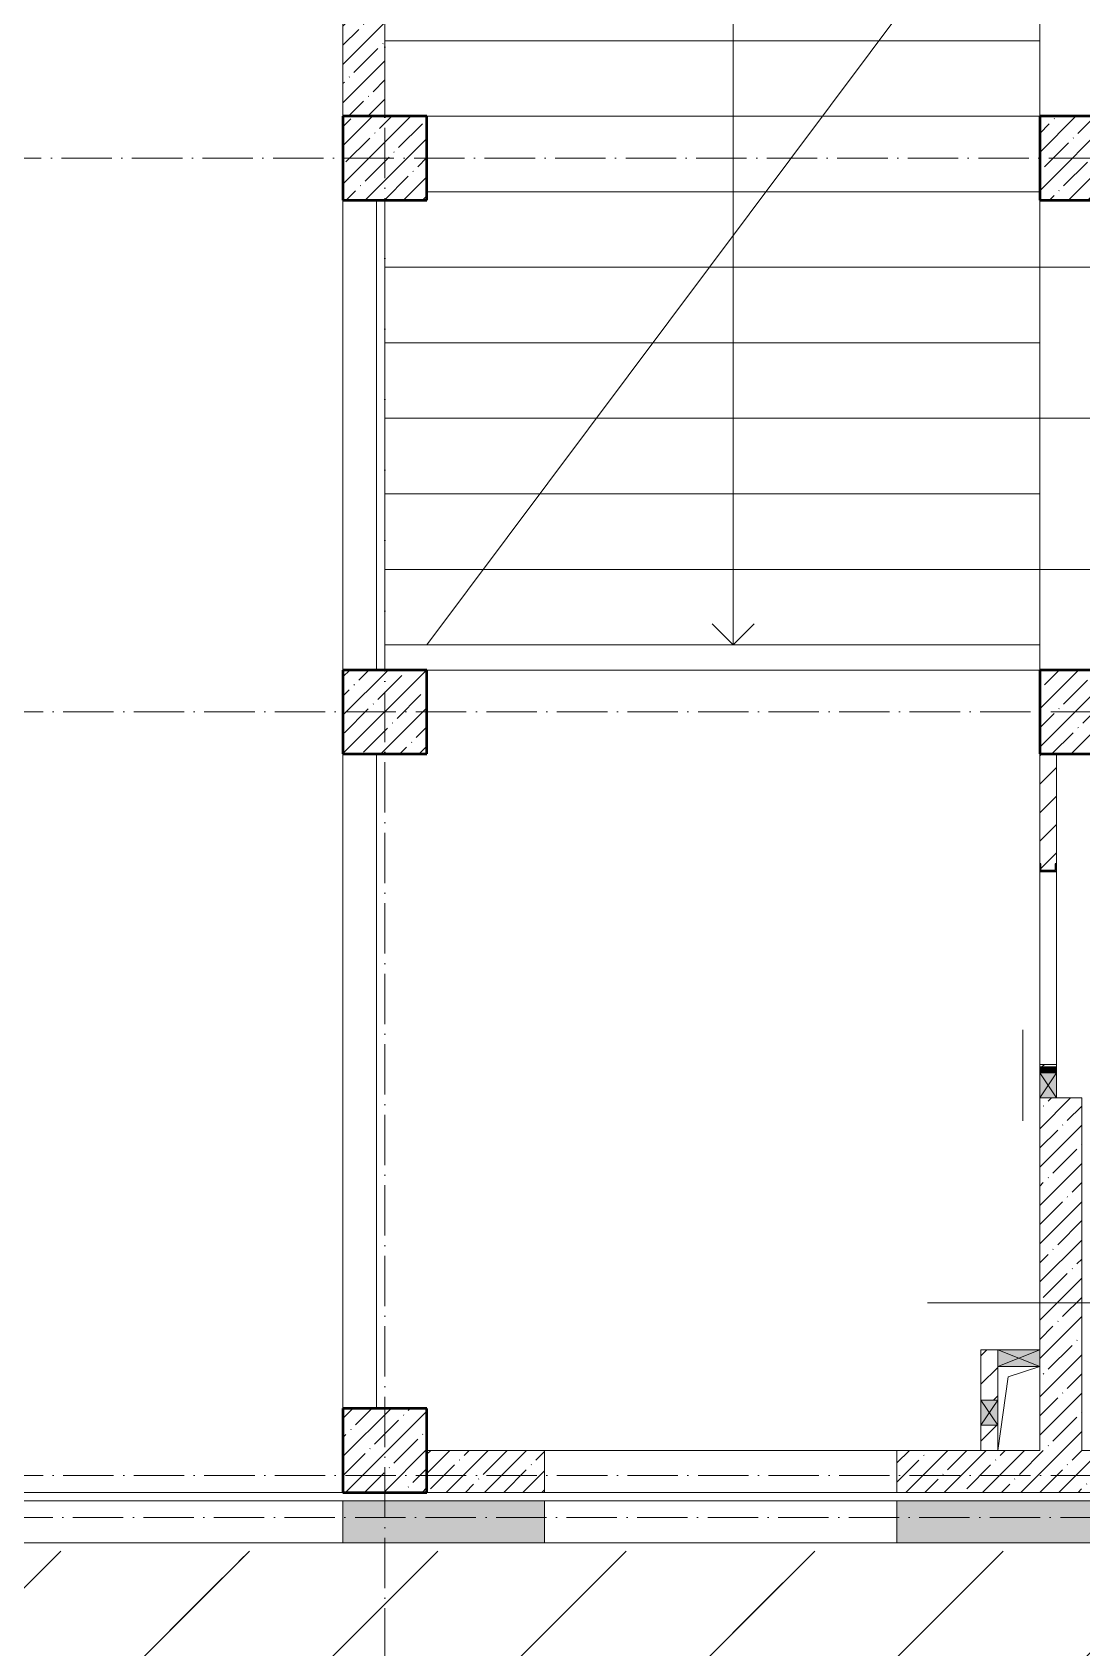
# Model space of a CAD drawing. Header units: millimetres. Extents: x -17017 to 628417, y -109036 to 199237.
# Drawn here: x 51010 to 57260, y 72319 to 81945 of the extents above; entities that cross this region are included whole.
import ezdxf

# ---------------------------------------------------------------- set-up
doc = ezdxf.new("R2010")
doc.units = ezdxf.units.MM
doc.linetypes.add('200_ШТРИХ_ш1п0_6_', pattern=[160, 100, -60])
doc.linetypes.add('50_200_ШТРИХ_1Т_ш5_п1_п1_', pattern=[700, 500, -100, 0, -100])
for name, color, linetype, lineweight in [('3.1) ЖБ окна 1.2 м', 102, 'Continuous', 30), ('A-DETL-____-OTLN-4', 7, 'Continuous', 18), ('A-DETL-GENF-OTLN', 7, 'Continuous', 9), ('A-FLOR-____-OTLN', 7, 'Continuous', 9), ('A-GENM-____-MCUT', 7, 'Continuous', 25), ('A-GENM-____-OTLN', 7, 'Continuous', 9), ('A-GENM-____-OTLN-1', 7, 'Continuous', 25), ('A-GLAZ-____-OTLN', 7, 'Continuous', 9), ('A-WALL-____-MCUT-1', 7, 'Continuous', 9), ('A-WALL-____-OTLN', 7, 'Continuous', 9), ('A-WALL-____-PATT-1', 7, 'Continuous', 9), ('A-WALL-FNSH-MCUT-1', 7, 'Continuous', 9), ('I-WALL-____-OTLN', 7, 'Continuous', 9), ('S-COLS-____-MCUT', 7, 'Continuous', 50), ('S-COLS-____-OTLN', 7, 'Continuous', 9), ('S-GRID-____-OTLN-1', 7, '50_200_ШТРИХ_1Т_ш5_п1_п1_', 9), ('S-STRS-____-OTLN-1', 7, 'Continuous', 9), ('стяжа', 7, 'Continuous', 30)]:
    doc.layers.add(name, color=color, linetype=linetype, lineweight=lineweight)
doc.layers.add('A-DETL-GENF-OTLN-4', color=9, linetype='200_ШТРИХ_ш1п0_6_', lineweight=9, true_color=0x808080)
doc.layers.add('A-DETL-GENF-OTLN-5', color=7, linetype='Continuous', lineweight=5, true_color=0xc0c0c0)
pattern_1 = [(45, (50979.8, 168109.95), (-561.266, 561.266), [])]
pattern_2 = [(45, (43259.71, 63713.66), (-84.8528, 84.8528), [])]
pattern_3 = [(45, (43259.71, 63713.66), (-114.04925, 114.04925), []), (45, (43373.76, 63713.66), (-114.04925, 114.04925), [201.612, -40.322, 3.353, -36.97])]

# ---------------------------------------------------------------- blocks, each defined once
blk = doc.blocks.new('BSC_Колонна _Прямоугольная - 500х500-V103-АР1_План отверстий 2 этажа в осях 1-64_А-ГГ')
at = {"layer": 'S-COLS-____-OTLN'}
h = blk.add_hatch(dxfattribs=at)
h.set_pattern_fill('FP_132', color=256, style=0, pattern_type=2)
h.set_pattern_definition([(45, (-9850, -9781.04), (-114.0493, 114.0493), []), (45, (-9735.95, -9781.04), (-114.0493, 114.0493), [201.613, -40.323, 3.353, -36.97])])
h.paths.add_polyline_path([(-250, -250), (250, -250), (250, 250), (-250, 250)], flags=0)
at = {"layer": 'S-COLS-____-MCUT'}
for p, q in [((250, 250), (-250, 250)), ((-250, 250), (-250, -250)), ((250, -250), (250, 250)), ((-250, -250), (250, -250))]:
    blk.add_line(p, q, dxfattribs=at)
blk = doc.blocks.new('BSC_Колонна _Прямоугольная - 500х500-V105-АР1_План отверстий 2 этажа в осях 1-64_А-ГГ')
at = {"layer": 'S-COLS-____-OTLN'}
h = blk.add_hatch(dxfattribs=at)
h.set_pattern_fill('FP_134', color=256, style=0, pattern_type=2)
h.set_pattern_definition([(45, (-9850, -17481.04), (-114.0493, 114.0493), []), (45, (-9735.95, -17481.04), (-114.0493, 114.0493), [201.613, -40.323, 3.353, -36.97])])
h.paths.add_polyline_path([(-250, -250), (250, -250), (250, 250), (-250, 250)], flags=0)
at = {"layer": 'S-COLS-____-MCUT'}
for p, q in [((250, 250), (-250, 250)), ((-250, 250), (-250, -250)), ((250, -250), (250, 250)), ((-250, -250), (250, -250))]:
    blk.add_line(p, q, dxfattribs=at)
blk = doc.blocks.new('BSC_Колонна _Прямоугольная - 500х700-V110-АР1_План отверстий 2 этажа в осях 1-64_А-ГГ')
at = {"layer": 'S-COLS-____-OTLN'}
h = blk.add_hatch(dxfattribs=at)
h.set_pattern_fill('FP_139', color=256, style=0, pattern_type=2)
h.set_pattern_definition([(315, (-17481.04, 14100), (114.0493, 114.0493), []), (315, (-17481.04, 13985.95), (114.0493, 114.0493), [201.612, -40.322, 3.353, -36.97])])
h.paths.add_polyline_path([(-250, 350), (-250, -350), (250, -350), (250, 350)], flags=0)
at = {"layer": 'S-COLS-____-MCUT'}
for p, q in [((250, 350), (-250, 350)), ((-250, 350), (-250, -350)), ((250, -350), (250, 350)), ((-250, -350), (250, -350))]:
    blk.add_line(p, q, dxfattribs=at)
blk = doc.blocks.new('BSC_Колонна _Прямоугольная - 500х700-V134-АР1_План отверстий 2 этажа в осях 1-64_А-ГГ')
at = {"layer": 'S-COLS-____-OTLN'}
h = blk.add_hatch(dxfattribs=at)
h.set_pattern_fill('FP_164', color=256, style=0, pattern_type=2)
h.set_pattern_definition([(315, (-14181.04, 14100), (114.0493, 114.0493), []), (315, (-14181.04, 13985.95), (114.0493, 114.0493), [201.612, -40.322, 3.353, -36.97])])
h.paths.add_polyline_path([(-250, 350), (-250, -350), (250, -350), (250, 350)], flags=0)
at = {"layer": 'S-COLS-____-MCUT'}
for p, q in [((250, 350), (-250, 350)), ((-250, 350), (-250, -350)), ((250, -350), (250, 350)), ((-250, -350), (250, -350))]:
    blk.add_line(p, q, dxfattribs=at)
blk = doc.blocks.new('154_Стойка_СКБ_Швеллер - СМ-2180_100-28318692-АР1_План отверстий 2 этажа в осях 1-64_А-ГГ')
at = {"layer": 'A-GENM-____-MCUT'}
for p, q in [((171, 50), (125, 50)), ((125, 50), (125, -50)), ((129.5, 42.4), (171, 42.4)), ((129.5, -42.4), (129.5, 42.4)), ((171, 42.4), (171, 50)), ((125, -50), (171, -50)), ((171, -42.4), (129.5, -42.4)), ((171, -50), (171, -42.4))]:
    blk.add_line(p, q, dxfattribs=at)
blk = doc.blocks.new('AR_Отверстие прямоугольное _в плите_ - AR_Отверстие прямоугольное _в плите_-V185-АР1_План отверстий 2 этажа в осях 1-64_А-ГГ')
at = {"layer": 'A-GENM-____-OTLN'}
for p, q in [((-62.5, 187.5), (125, 250)), ((-125, -250), (-62.5, 187.5))]:
    blk.add_line(p, q, dxfattribs=at)
blk = doc.blocks.new('AR_Отверстие прямоугольное _в стене__БезПР - AR_Отверстие прямоугольное _в стене__БезПР-36788821-АР1_План отверстий 2 этажа в осях 1-64_А-ГГ')
at = {"layer": 'A-GLAZ-____-OTLN'}
blk.add_hatch(color=256, dxfattribs=at).paths.add_polyline_path([(-15, -50), (-15, 50), (-50, 50), (-50, -50)], flags=0)
at = {"layer": 'A-DETL-GENF-OTLN'}
for p, q in [((-50, -50), (-50, 50)), ((-50, 50), (-15, 50)), ((-50, 50), (-15, 15)), ((-15, 50), (-50, 50)), ((-50, 50), (-50, -50)), ((-15, -15), (-50, -50)), ((-15, -50), (-50, -50)), ((-50, -50), (-15, -50))]:
    blk.add_line(p, q, dxfattribs=at)
blk = doc.blocks.new('AR_Отверстие прямоугольное _в стене__БезПР - AR_Отверстие прямоугольное _в стене__БезПР-36428168-АР1_План отверстий 2 этажа в осях 1-64_А-ГГ')
at = {"layer": 'A-GLAZ-____-OTLN'}
blk.add_hatch(color=256, dxfattribs=at).paths.add_polyline_path([(-75, -50), (75, -50), (75, 50), (-75, 50)], flags=0)
at = {"layer": 'A-DETL-GENF-OTLN'}
for p, q in [((-75, -50), (-75, 50)), ((-75, 50), (75, 50)), ((75, 50), (-75, -50)), ((-75, 50), (75, -50)), ((75, 50), (-75, 50)), ((-75, 50), (-75, -50)), ((75, 50), (75, -50)), ((75, -50), (75, 50)), ((75, -50), (-75, -50)), ((-75, -50), (75, -50))]:
    blk.add_line(p, q, dxfattribs=at)
blk = doc.blocks.new('AR_Отверстие прямоугольное _в стене__БезПР - AR_Отверстие прямоугольное _в стене__БезПР-36789562-АР1_План отверстий 2 этажа в осях 1-64_А-ГГ')
at = {"layer": 'A-GLAZ-____-OTLN'}
blk.add_hatch(color=256, dxfattribs=at).paths.add_polyline_path([(75, -50), (75, 50), (-75, 50), (-75, -50)], flags=0)
at = {"layer": 'A-DETL-GENF-OTLN'}
for p, q in [((-75, -50), (-75, 50)), ((-75, 50), (75, 50)), ((75, 50), (-75, -50)), ((-75, 50), (75, -50)), ((75, 50), (-75, 50)), ((-75, 50), (-75, -50)), ((75, 50), (75, -50)), ((75, -50), (75, 50)), ((75, -50), (-75, -50)), ((-75, -50), (75, -50))]:
    blk.add_line(p, q, dxfattribs=at)
blk = doc.blocks.new('AR_Отверстие прямоугольное _в стене__БезПР - AR_Отверстие прямоугольное _в стене__БезПР-36428146-АР1_План отверстий 2 этажа в осях 1-64_А-ГГ')
at = {"layer": 'A-GLAZ-____-OTLN'}
blk.add_hatch(color=256, dxfattribs=at).paths.add_polyline_path([(125, -50), (125, 50), (-125, 50), (-125, -50)], flags=0)
at = {"layer": 'A-DETL-GENF-OTLN'}
for p, q in [((-125, -50), (-125, 50)), ((-125, 50), (125, 50)), ((125, 50), (-125, -50)), ((-125, 50), (125, -50)), ((125, 50), (-125, 50)), ((-125, 50), (-125, -50)), ((125, 50), (125, -50)), ((125, -50), (125, 50)), ((125, -50), (-125, -50)), ((-125, -50), (125, -50))]:
    blk.add_line(p, q, dxfattribs=at)
blk = doc.blocks.new('DET_L_Имитация разреза_ISO2-5 - Влево-36878805-АР1_План отверстий 2 этажа в осях 1-64_А-ГГ')
at = {"layer": 'A-DETL-GENF-OTLN-5'}
blk.add_line((143.1, 0), (686.9, 0), dxfattribs=at)
blk = doc.blocks.new('DET_L_Имитация разреза_ISO2-5 - Низ-36884722-АР1_План отверстий 2 этажа в осях 1-64_А-ГГ')
at = {"layer": 'A-DETL-GENF-OTLN-5'}
blk.add_line((143.1, 0), (1256.9, 0), dxfattribs=at)
blk = doc.blocks.new('2этаж')
at = {"layer": 'S-GRID-____-OTLN-1', "color": 251, "ltscale": 0.6, "true_color": 0x636466}
for p, q in [((-5741.7, 454533.3), (-5741.7, 508896.9)), ((11116.1, 476497), (-20260.4, 476497)), ((-20260.4, 473197), (11116.1, 473197)), ((-20260.4, 468647), (8278.9, 468647)), ((88482.7, 468397), (-20037.2, 468397))]:
    blk.add_line(p, q, dxfattribs=at)

msp = doc.modelspace()

# ---------------------------------------------------------------- hatches: boundary and pattern name
at = {"layer": 'A-WALL-____-PATT-1'}
h = msp.add_hatch(dxfattribs=at)
h.set_pattern_fill('FP_25', color=256, style=0, pattern_type=2)
h.set_pattern_definition(pattern_3)
h.paths.add_polyline_path([(52859.7, 81444.7), (53109.7, 81444.7), (53109.7, 82294.7), (52859.7, 82294.7), (52859.7, 81649.4)], flags=0)
h.paths.add_polyline_path([(52859.7, 82594.7), (53109.7, 82594.7), (53109.7, 85344.7), (52859.7, 85344.7), (52859.7, 85089.4)], flags=0)
h = msp.add_hatch(dxfattribs=at)
h.set_pattern_fill('FP_4', color=256, style=0, pattern_type=2)
h.set_pattern_definition(pattern_2)
h.paths.add_polyline_path([(57009.7, 75779.7), (57109.7, 75779.7), (57109.7, 75794.7), (57009.7, 75794.7)], flags=0)
h.paths.add_polyline_path([(57102.1, 76949.2), (57103.1, 76990.7), (57109.7, 76990.7), (57109.7, 77644.7), (57009.7, 77644.7), (57009.7, 76990.7), (57017.3, 76990.7), (57017.3, 76949.2)], flags=0)
h = msp.add_hatch(dxfattribs=at)
h.set_pattern_fill('FP_25', color=256, style=0, pattern_type=2)
h.set_pattern_definition(pattern_3)
h.paths.add_polyline_path([(57009.7, 73494.7), (57259.7, 73494.7), (57259.7, 75594.7), (57009.7, 75594.7), (57009.7, 73994.7)], flags=0)
h = msp.add_hatch(dxfattribs=at)
h.set_pattern_fill('FP_4', color=256, style=0, pattern_type=2)
h.set_pattern_definition(pattern_2)
h.paths.add_polyline_path([(56659.7, 73494.7), (56759.7, 73494.7), (56759.7, 73644.7), (56659.7, 73644.7)], flags=0)
h.paths.add_polyline_path([(56719.7, 73794.7), (56759.7, 73794.7), (56759.7, 74094.7), (56659.7, 74094.7), (56659.7, 73794.7)], flags=0)
h = msp.add_hatch(dxfattribs=at)
h.set_pattern_fill('FP_25', color=256, style=0, pattern_type=2)
h.set_pattern_definition(pattern_3)
h.paths.add_polyline_path([(66109.7, 73244.7), (66109.7, 73494.7), (65909.7, 73494.7), (65909.7, 73244.7)], flags=0)
h.paths.add_polyline_path([(63809.7, 73244.7), (63809.7, 73494.7), (56159.7, 73494.7), (56159.7, 73244.7), (60920.7, 73244.7)], flags=0)
h.paths.add_polyline_path([(53850.8, 73244.7), (54059.7, 73244.7), (54059.7, 73494.7), (53359.7, 73494.7), (53359.7, 73244.7)], flags=0)
h = msp.add_hatch(dxfattribs=at)
h.set_pattern_fill('FP_25', color=256, style=0, pattern_type=2)
h.set_pattern_definition(pattern_3)
h.paths.add_polyline_path([(65909.7, 72944.7), (66809.7, 72944.7), (66809.7, 73194.7), (65909.7, 73194.7)], flags=0)
h.paths.add_polyline_path([(63809.7, 72944.7), (63809.7, 73194.7), (56159.7, 73194.7), (56159.7, 72944.7), (60920.7, 72944.7)], flags=0)
h.paths.add_polyline_path([(54059.7, 72944.7), (54059.7, 73194.7), (52859.7, 73194.7), (52859.7, 72944.7), (53850.8, 72944.7)], flags=0)
h.paths.add_polyline_path([(48548.4, 72944.7), (48859.7, 72944.7), (48859.7, 73194.7), (41309.7, 73194.7), (41309.7, 72944.7), (46781, 72944.7)], flags=0)
at = {"layer": 'S-COLS-____-OTLN'}
h = msp.add_hatch(dxfattribs=at)
h.set_pattern_fill('FP_25', color=256, style=0, pattern_type=2)
h.set_pattern_definition(pattern_3)
h.paths.add_polyline_path([(52859.7, 77644.7), (53359.7, 77644.7), (53359.7, 78144.7), (52859.7, 78144.7)], flags=0)
at = {"layer": 'стяжа'}
h = msp.add_hatch(dxfattribs=at)
h.set_pattern_fill('ANSI31', color=5, scale=250)
h.set_pattern_definition(pattern_1)
h.paths.add_polyline_path([(81815.4, 72894.7), (40941.8, 72894.7), (40941.8, 69784.7), (81815.4, 69784.7)])
h.paths.add_polyline_path([(58159.7, 69194.7), (72559.7, 69194.7), (72559.7, 62394.7), (58159.7, 62394.7)])
h.paths.add_polyline_path([(72559.7, 68944.7), (124367.1, 68944.7), (124367.1, 62044.5), (72559.7, 62044.5)])
h = msp.add_hatch(dxfattribs=at)
h.set_pattern_fill('ANSI31', color=5, scale=250)
h.set_pattern_definition(pattern_1)
h.paths.add_polyline_path([(124367.1, 62044.5), (72559.7, 62044.5), (58159.7, 62394.7), (58159.7, 69784.7), (40941.8, 69784.7), (40941.8, 72894.7), (81815.4, 72894.7), (81815.4, 68944.7), (124367.1, 68944.7)])
h.paths.add_polyline_path([(63559.7, 62272.2), (63571.7, 62272.2), (63571.7, 62297.2), (63559.7, 62297.2)], flags=16)
h.paths.add_polyline_path([(63559.7, 68994.7), (63559.7, 67794.7), (63559.7, 66458.5, -2.052883), (63590.7, 66482.8, -0.372712), (63459.7, 66511.7), (63459.7, 67748.7), (63563.9, 68994.7)], flags=0)
h.paths.add_polyline_path([(64891.7, 69502.1, -0.625627), (65009.7, 69744.7), (64891.7, 69774.2)], flags=16)
h.paths.add_polyline_path([(64771.7, 69694.7), (64671.7, 69694.7), (64671.7, 69394.7), (64771.7, 69394.7)], flags=16)
h.paths.add_polyline_path([(64980.4, 69206.7, -1), (65029, 69194.7), (65209.7, 69194.7), (65209.7, 69206.7)], flags=16)
h.paths.add_polyline_path([(64559.7, 69906.7), (64771.7, 69906.7), (64891.7, 70047.4), (64559.7, 70047.4)], flags=16)
h.paths.add_polyline_path([(43109.7, 69906.7), (46549.7, 69910.7), (43109.7, 69910.7), (43102.8, 69906.7)], flags=16)
h.paths.add_polyline_path([(41309.7, 70586.7), (41309.7, 70044.7), (41421.7, 69906.7), (41421.7, 70586.7)], flags=16)
h.paths.add_polyline_path([(41059.7, 70494.7), (41289.7, 70044.7), (41289.7, 70474.7), (41090.5, 71908, -0.526622), (41059.7, 71880.6)], flags=16)
h.paths.add_polyline_path([(72671.7, 72682.7), (72059.7, 72682.7), (71947.7, 72582.7), (72671.7, 72582.7)], flags=16)
h.paths.add_polyline_path([(79659.7, 69806.7), (79659.7, 69794.7), (81059.7, 69794.7), (81122.7, 69806.7)], flags=16)
h.paths.add_polyline_path([(66491.7, 69354.7), (66491.7, 68994.7), (65559.7, 68994.7), (65247.7, 68994.7), (65247.7, 70047.4), (65559.7, 70047.4), (65559.7, 69806.7), (66984.7, 69806.7), (66984.7, 69354.7)], flags=16)
h.paths.add_polyline_path([(65359.7, 69806.7), (65347.7, 69806.7), (65347.7, 69794.7), (65359.7, 69194.7)], flags=0)
h.paths.add_polyline_path([(64659.7, 69194.7), (65359.7, 69194.7), (65709.7, 69594.7), (65559.7, 69594.7)], flags=16)
h.paths.add_polyline_path([(66588.2, 69582.7, -1), (66539.6, 69594.7), (66271.7, 69594.7), (66271.7, 69582.7)], flags=0)
h.paths.add_polyline_path([(66259.7, 69794.7), (66259.7, 68994.7), (66159.7, 68994.7), (66159.7, 69094.7), (66159.7, 69794.7)], flags=0)
h.paths.add_polyline_path([(69047.7, 69194.7), (69059.7, 69194.7), (69059.7, 69294.7), (69047.7, 69582.7)], flags=16)
h.paths.add_polyline_path([(72159.7, 69044.7), (73459.7, 69044.7), (73459.7, 69594.7), (72659.7, 69594.7), (72159.7, 69621)], flags=0)
h.paths.add_polyline_path([(68734.7, 69794.7), (68734.7, 69594.7), (69059.7, 69594.7), (69059.7, 69794.7)], flags=16)
h.paths.add_polyline_path([(69559.7, 69294.7), (72159.7, 69294.7), (72159.7, 68944.7), (73559.7, 68944.7), (73559.7, 69594.7), (73459.7, 69594.7), (73434.7, 69594.7), (72613.2, 69806.7), (73359.7, 69806.7), (74359.7, 69806.7), (75984.7, 69806.7), (75984.7, 69594.7), (75959.7, 69594.7), (75959.7, 68944.7), (74559.7, 68944.7), (74459.7, 68944.7), (72059.7, 68944.7)], flags=16)
h.paths.add_polyline_path([(69559.7, 69594.7), (72059.7, 69594.7), (72059.7, 69794.7), (69559.7, 69794.7)], flags=16)
h.paths.add_polyline_path([(41421.7, 72832.7), (41421.7, 72582.7), (41059.7, 72582.7), (41059.7, 72832.7), (68947.7, 72832.7), (69559.7, 72682.7), (69559.7, 72832.7), (71947.7, 72832.7), (72559.7, 72694.7), (71947.7, 72694.7), (71947.7, 72832.7), (70007.7, 72832.7), (70007.7, 72582.7), (68947.7, 72582.7)], flags=16)
h.paths.add_polyline_path([(62459.7, 69794.7), (62459.7, 69594.7), (63059.7, 69594.7), (62359.7, 69775.3), (62359.7, 69594.7), (62459.7, 69594.7), (63059.7, 69794.7)], flags=16)
h.paths.add_polyline_path([(62359.7, 69194.7), (62359.7, 69294.7), (63359.7, 69294.7), (63359.7, 69194.7), (63359.7, 68982.7), (63347.7, 68982.7)], flags=16)
h.paths.add_polyline_path([(70954.1, 66230.8, -1), (70474.1, 66230.8, -1)], flags=0)
h.paths.add_polyline_path([(71749.3, 70937.2, -1), (72229.3, 70937.2, -1)], flags=16)
h.paths.add_polyline_path([(73359.7, 69794.7), (74359.7, 69794.7), (74559.7, 69794.7), (74559.7, 69044.7), (74459.7, 68944.7), (74459.7, 69594.7), (73659.7, 69594.7), (72659.7, 69794.7)], flags=0)
h.paths.add_polyline_path([(77947.7, 72832.7), (78559.7, 72694.7), (78559.7, 72832.7), (80947.7, 72832.7), (81694.8, 72694.7), (81759.7, 72694.7), (81759.7, 72582.7), (80947.7, 72582.7), (79007.7, 72832.7), (79007.7, 72582.7), (77947.7, 72582.7), (72671.7, 72832.7)], flags=16)
h.paths.add_polyline_path([(61929.2, 67707.5, -1), (61449.2, 67707.5, -1)], flags=0)
h.paths.add_polyline_path([(70059.7, 62294.7), (69559.7, 62294.7), (69559.7, 62269.7), (70034.7, 62269.7)], flags=16)
h.paths.add_polyline_path([(72057.2, 62369.7), (72534.7, 62369.7), (72559.7, 62394.7), (72057.2, 62394.7)], flags=16)
h.paths.add_polyline_path([(72571.7, 62056.7), (72571.7, 62314.7), (72559.7, 62314.7), (72559.7, 62294.7)], flags=16)
h.paths.add_polyline_path([(73259.7, 62056.7), (75059.7, 62056.7), (76259.7, 62056.7), (78047.7, 62056.7), (78524.4, 62372.2), (78082.2, 62372.2), (78082.2, 62044.7), (76259.7, 62044.7), (75134.7, 62044.7), (73259.7, 62044.7), (72571.7, 62056.7)], flags=16)
h.paths.add_polyline_path([(77759.7, 69594.7), (78059.7, 69594.7), (78059.7, 69794.7), (77759.7, 69794.7)], flags=16)
h.paths.add_polyline_path([(77659.7, 68894.7), (78059.7, 68894.7), (78059.7, 68994.7), (77759.7, 68994.7)], flags=16)
h.paths.add_polyline_path([(77659.7, 68994.7), (77659.7, 68882.7), (77647.7, 68882.7), (77647.7, 69794.7), (77659.7, 69794.7)], flags=16)
h.paths.add_polyline_path([(81459.7, 68894.7), (81559.7, 68894.7), (81559.7, 68994.7), (81459.7, 68994.7)], flags=0)
h.paths.add_polyline_path([(78159.7, 69594.7), (81459.7, 69594.7), (81459.7, 68894.7), (81571.7, 68882.7), (81571.7, 68894.7), (79659.7, 68894.7), (78059.7, 68894.7), (78059.7, 68994.7), (78159.7, 68994.7)], flags=16)
h.paths.add_polyline_path([(79559.7, 69794.7), (79559.7, 69594.7), (79659.7, 69594.7), (81059.7, 69794.7)], flags=16)
h.paths.add_polyline_path([(81047.7, 62044.7), (81059.7, 62044.7), (81107.8, 62056.7), (81047.7, 62056.7)], flags=16)
h.paths.add_polyline_path([(79259.7, 62056.7), (81047.7, 62044.7), (79259.7, 62044.7), (78571.7, 62056.7)], flags=16)
h.paths.add_polyline_path([(78562.2, 62294.7), (78537.2, 62294.7), (78537.2, 62372.2), (78562.2, 62397.2)], flags=16)
h.paths.add_polyline_path([(51634.7, 69906.7), (48559.7, 69906.7), (48359.7, 69794.7), (48559.7, 69794.7)], flags=16)
h.paths.add_polyline_path([(53659.7, 69794.7), (53134.7, 69794.7), (51634.7, 69906.7), (53334.7, 69906.7)], flags=16)
h.paths.add_polyline_path([(84284.7, 62269.7), (84259.7, 62294.7), (84259.7, 62050.7), (84284.7, 62050.7)], flags=0)
h.paths.add_polyline_path([(82459.7, 62044.7), (84259.7, 62044.7), (85109.7, 62304.2), (84609.7, 62304.2), (84609.7, 62294.7), (84259.7, 62294.7)], flags=16)
h.paths.add_polyline_path([(82434.7, 62269.7), (82459.7, 62294.7), (82109.7, 62294.7), (82109.7, 62269.7)], flags=16)
h.paths.add_polyline_path([(87959.7, 62297.2), (87959.7, 65719.7), (87759.9, 62297.2)], flags=16)
h.paths.add_polyline_path([(88462.2, 62272.2), (88462.2, 62306.7), (88109.7, 62306.7), (88109.7, 62272.2)], flags=16)
h.paths.add_polyline_path([(85447.2, 62050.7), (85459.7, 62050.7), (85459.7, 62056.7), (85447.2, 62056.7)], flags=16)
h.paths.add_polyline_path([(87597.7, 62306.7), (87959.7, 65719.7), (87959.7, 62044.7), (87334.7, 62044.7), (85459.7, 62044.7), (85434.7, 62062.6), (85434.7, 62056.7), (87259.7, 62056.7), (87597.7, 62229.9)], flags=16)
h.paths.add_polyline_path([(48559.7, 69906.7), (46559.7, 69906.7), (46209.7, 69794.7), (46759.7, 69794.7)], flags=16)
h.paths.add_polyline_path([(87259.7, 62056.7), (87597.7, 62056.7), (87609.7, 62044.7), (87334.7, 62044.7)], flags=0)
h.paths.add_polyline_path([(102259.7, 62156.7), (97549.7, 62156.7), (97469.4, 62056.7), (102259.7, 62056.7), (102259.7, 62056.7)], flags=16)
h.paths.add_polyline_path([(96259.7, 62056.7), (96279.7, 62056.7), (96279.7, 62156.7), (96259.7, 62156.7)], flags=16)
h.paths.add_polyline_path([(90259.7, 62056.7), (91459.7, 62056.7), (93257.2, 62056.7), (93257.2, 62306.7), (93747.7, 62306.7), (93759.7, 62309.2), (93759.7, 67669.7), (93759.7, 68894.7), (94071.7, 68950.6), (94071.7, 62406.7), (94221.7, 62406.7), (96329.6, 62044.7), (94071.7, 62044.7), (94071.7, 62272.2), (93282.2, 62272.2), (93282.2, 62044.7), (91459.7, 62044.7), (90334.7, 62044.7), (88465.7, 62044.7), (88465.7, 62056.7)], flags=16)
h.paths.add_polyline_path([(93259.7, 62044.7), (93259.7, 62056.7), (93257.2, 62056.7), (91459.7, 62044.7)], flags=0)
h.paths.add_polyline_path([(91207.1, 64177.4, -1), (91687.1, 64177.4, -1)], flags=16)
h.paths.add_polyline_path([(93759.7, 62297.2), (93609.7, 62297.2), (93609.7, 62294.7), (93759.7, 62294.7)], flags=0)
h.paths.add_polyline_path([(96259.7, 62044.7), (97005.9, 62274.7), (96279.7, 62274.7), (96149.7, 62258.3), (96149.7, 62044.7)], flags=16)
h.paths.add_polyline_path([(96149.7, 62406.7), (97549.7, 62406.7), (97549.7, 62156.7), (97459.7, 62050.7), (97459.7, 62056.7), (97439.7, 62056.7), (96562.5, 62294.7), (96259.7, 62294.7)], flags=16)
h.paths.add_polyline_path([(115231, 62406.7), (114979.7, 62306.7), (115671.7, 62306.7), (115791, 62406.7)], flags=16)
h.paths.add_polyline_path([(105259.7, 62056.7), (105279.7, 62056.7), (105279.7, 62156.7), (105259.7, 62156.7)], flags=0)
h.paths.add_polyline_path([(105259.7, 62056.7), (106000.9, 62274.7), (105279.7, 62274.7), (105149.7, 62258.3), (105149.7, 62056.7)], flags=0)
h.paths.add_polyline_path([(102279.7, 62056.7), (102259.7, 62056.7), (102259.7, 62050.7), (102279.7, 62050.7)], flags=16)
h.paths.add_polyline_path([(102159.7, 62306.7), (103219.7, 62306.7), (103219.7, 62056.7), (103459.7, 62056.7), (105259.7, 62044.7), (103459.7, 62044.7), (103121.7, 62056.7), (103121.7, 62306.7), (102609.7, 62306.7), (102609.7, 62044.7), (102334.7, 62044.7), (102274.9, 62294.7), (102159.7, 62294.7)], flags=16)
h.paths.add_polyline_path([(102681.1, 64475.4, -1), (103161.1, 64475.4, -1)], flags=16)
h.paths.add_polyline_path([(105149.7, 62406.7), (106549.7, 62406.7), (111169.7, 62156.7), (111169.7, 62406.7), (112209.7, 62406.7), (113674, 62156.7), (114151.7, 62156.7), (114151.7, 62406.7), (114911.7, 62406.7), (114979.7, 62394.7), (114979.7, 62306.7), (114979.7, 62044.7), (114334.7, 62044.7), (112459.7, 62044.7), (112121.7, 62056.7), (112121.7, 62306.7), (111609.7, 62306.7), (111609.7, 62044.7), (109459.7, 62044.7), (108334.7, 62044.7), (106459.7, 62044.7), (105555, 62294.7), (105259.7, 62294.7)], flags=16)
h.paths.add_polyline_path([(106439.7, 62056.7), (106439.7, 62050.7), (106459.7, 62050.7), (106459.7, 62056.7)], flags=16)
h.paths.add_polyline_path([(108259.7, 62056.7), (109459.7, 62056.7), (111259.7, 62056.7), (111259.7, 62294.7), (111609.7, 62294.7), (111609.7, 62044.7), (111334.7, 62044.7), (109459.7, 62044.7), (108334.7, 62044.7), (106459.7, 62056.7)], flags=16)
h.paths.add_polyline_path([(114911.7, 62506.7), (114911.7, 62374.7), (114959.7, 62374.7), (115231.7, 62506.7)], flags=16)
h.paths.add_polyline_path([(114279.7, 62056.7), (114259.7, 62056.7), (114259.7, 62050.7), (114279.7, 62050.7)], flags=0)
h.paths.add_polyline_path([(114259.7, 62044.7), (114786.4, 62274.7), (114279.7, 62274.7), (112459.7, 62044.7)], flags=16)
h.paths.add_polyline_path([(118047.7, 62406.7), (118047.7, 62306.7), (118659.7, 62306.7), (118771.7, 62406.7)], flags=16)
h.paths.add_polyline_path([(115659.7, 62056.7), (115671.7, 62056.7), (118147.7, 62056.7), (118159.7, 62044.7), (115659.7, 62044.7)], flags=16)
h.paths.add_polyline_path([(123559.7, 62294.7), (124159.7, 62294.7), (124159.7, 62414.7), (123559.7, 62414.7)], flags=16)
h.paths.add_polyline_path([(123534.7, 62044.7), (118671.7, 62044.7), (118671.7, 62156.7), (123559.7, 62156.7), (123659.7, 62176.4), (123659.7, 62274.7), (124159.7, 62274.7), (124159.7, 62044.7)], flags=16)
h.paths.add_polyline_path([(118671.7, 62056.7), (123459.7, 62056.7), (123679.7, 62056.7), (123679.7, 62044.7), (118671.7, 62044.7)], flags=0)
h.paths.add_polyline_path([(72559.7, 68944.7), (72559.7, 69194.7), (58159.7, 69194.7), (58159.7, 62394.7), (72559.7, 62394.7)], flags=16)
h.paths.add_polyline_path([(63544, 66470.5, -0.174623), (63478.2, 66492.7, -1.111514), (63428.7, 66487.4, -0.48712), (63459.7, 66511.7), (63459.7, 67748.7), (63559.7, 68944.7), (63559.7, 68994.7), (63462.7, 68994.7), (63359.7, 68994.7), (63359.7, 68982.7), (63347.7, 68982.7), (63347.7, 68994.7), (63459.7, 68994.7), (63556.7, 68994.7), (65359.7, 68994.7), (65559.7, 68994.7), (65559.7, 69094.7), (66159.7, 69094.7), (66159.7, 68994.7), (65559.7, 68994.7), (65247.7, 68994.7), (63563.9, 68994.7), (63559.7, 68944.7), (63559.7, 67794.7), (63559.7, 66507.1, -0.48712), (63590.7, 66482.8, -0.770165)], flags=0)
h.paths.add_polyline_path([(63559.7, 66458.5, -0.782881), (63559.7, 66507.1)], flags=0)
h.paths.add_polyline_path([(102491.3, 64242), (103171.1, 64242), (103171.1, 64722), (102491.3, 64722)], flags=24)
h.paths.add_polyline_path([(91017.4, 63944), (91705.9, 63944), (91705.9, 64424), (91017.4, 64424)], flags=24)
h.paths.add_polyline_path([(61272.4, 67474.1), (61929.8, 67474.1), (61929.8, 67954.1), (61272.4, 67954.1)], flags=8)
h.paths.add_polyline_path([(70284.4, 65997.4), (70965.3, 65997.4), (70965.3, 66477.4), (70284.4, 66477.4)], flags=8)
h.paths.add_polyline_path([(71559.5, 70703.8), (72240.2, 70703.8), (72240.2, 71183.8), (71559.5, 71183.8)], flags=24)

# ---------------------------------------------------------------- linework, layer by layer
at = {"layer": 'A-DETL-____-OTLN-4'}
msp.add_line((53359.7, 78294.7), (66559.7, 95944.7), dxfattribs=at)
at = {"layer": 'A-FLOR-____-OTLN'}
for p, q in [((53109.7, 78144.7), (53109.7, 80944.7)), ((57009.7, 78144.7), (53359.7, 78144.7)), ((48859.7, 73244.7), (52859.7, 73244.7))]:
    msp.add_line(p, q, dxfattribs=at)
at = {"layer": 'A-WALL-____-MCUT-1'}
for p, q in [((52859.7, 82294.7), (52859.7, 81444.7)), ((53109.7, 81444.7), (53109.7, 82294.7)), ((57009.7, 75594.7), (57009.7, 74094.7)), ((57259.7, 75594.7), (57109.7, 75594.7)), ((57259.7, 73494.7), (57259.7, 75594.7)), ((57009.7, 73994.7), (57009.7, 73494.7)), ((54059.7, 73494.7), (53359.7, 73494.7)), ((54059.7, 73244.7), (54059.7, 73494.7)), ((57009.7, 73494.7), (56159.7, 73494.7)), ((56159.7, 73494.7), (56159.7, 73244.7)), ((59709.7, 73494.7), (57259.7, 73494.7)), ((54059.7, 73194.7), (52859.7, 73194.7)), ((52859.7, 73194.7), (52859.7, 72944.7)), ((53359.7, 73244.7), (54059.7, 73244.7)), ((54059.7, 72944.7), (54059.7, 73194.7)), ((56159.7, 73244.7), (63809.7, 73244.7)), ((63809.7, 73194.7), (56159.7, 73194.7)), ((56159.7, 73194.7), (56159.7, 72944.7)), ((52859.7, 72944.7), (54059.7, 72944.7)), ((56159.7, 72944.7), (63809.7, 72944.7))]:
    msp.add_line(p, q, dxfattribs=at)
at = {"layer": 'A-WALL-____-OTLN'}
for p, q in [((54059.7, 73494.7), (56159.7, 73494.7)), ((48859.7, 73194.7), (52859.7, 73194.7)), ((56159.7, 73244.7), (54059.7, 73244.7)), ((54059.7, 73194.7), (56159.7, 73194.7)), ((52859.7, 72944.7), (48859.7, 72944.7)), ((56159.7, 72944.7), (54059.7, 72944.7))]:
    msp.add_line(p, q, dxfattribs=at)
at = {"layer": 'A-WALL-FNSH-MCUT-1'}
for p, q in [((57009.7, 77644.7), (57009.7, 76990.7)), ((57109.7, 76990.7), (57109.7, 77644.7)), ((57009.7, 75794.7), (57009.7, 75779.7)), ((57109.7, 75794.7), (57009.7, 75794.7)), ((57109.7, 75779.7), (57109.7, 75794.7)), ((56759.7, 74094.7), (56659.7, 74094.7)), ((56659.7, 74094.7), (56659.7, 73794.7)), ((56759.7, 73794.7), (56759.7, 73994.7)), ((56659.7, 73644.7), (56659.7, 73494.7)), ((56759.7, 73494.7), (56759.7, 73644.7))]:
    msp.add_line(p, q, dxfattribs=at)
at = {"layer": 'I-WALL-____-OTLN'}
for p, q in [((52859.7, 78144.7), (52859.7, 80944.7)), ((53059.7, 80944.7), (53059.7, 78144.7)), ((52859.7, 73744.7), (52859.7, 77644.7)), ((53059.7, 77644.7), (53059.7, 73744.7)), ((57009.7, 75794.7), (57009.7, 76944.7)), ((57109.7, 76944.7), (57109.7, 75794.7))]:
    msp.add_line(p, q, dxfattribs=at)
at = {"layer": 'S-COLS-____-MCUT'}
for p, q in [((53359.7, 78144.7), (52859.7, 78144.7)), ((52859.7, 78144.7), (52859.7, 77644.7)), ((53359.7, 77644.7), (53359.7, 78144.7)), ((52859.7, 77644.7), (53359.7, 77644.7))]:
    msp.add_line(p, q, dxfattribs=at)
at = {"layer": 'S-STRS-____-OTLN-1'}
for p, q in [((55184.7, 82344.7), (55184.7, 81894.7)), ((57009.7, 82344.7), (57009.7, 81444.7)), ((57009.7, 81894.7), (53109.7, 81894.7)), ((57009.7, 81894.7), (53109.7, 81894.7)), ((55184.7, 81894.7), (55184.7, 81444.7)), ((57009.7, 81894.7), (57009.7, 81444.7)), ((57009.7, 81444.7), (53359.7, 81444.7)), ((57009.7, 81444.7), (53359.7, 81444.7)), ((55184.7, 81444.7), (55184.7, 80994.7)), ((57009.7, 80994.7), (53359.7, 80994.7)), ((57009.7, 80994.7), (53359.7, 80994.7)), ((55184.7, 80994.7), (55184.7, 80544.7)), ((57009.7, 80944.7), (57009.7, 80544.7)), ((57009.7, 80944.7), (57009.7, 80544.7)), ((57009.7, 80544.7), (53109.7, 80544.7)), ((57009.7, 80544.7), (53109.7, 80544.7)), ((55184.7, 80544.7), (55184.7, 80094.7)), ((57009.7, 80544.7), (57009.7, 79644.7)), ((64609.7, 80544.7), (57009.7, 80544.7)), ((64609.7, 80544.7), (57009.7, 80544.7)), ((57009.7, 80094.7), (53109.7, 80094.7)), ((57009.7, 80094.7), (53109.7, 80094.7)), ((55184.7, 80094.7), (55184.7, 79644.7)), ((57009.7, 80094.7), (57009.7, 79644.7)), ((57009.7, 79644.7), (53109.7, 79644.7)), ((57009.7, 79644.7), (53109.7, 79644.7)), ((55184.7, 79644.7), (55184.7, 79194.7)), ((57009.7, 79644.7), (57009.7, 78744.7)), ((64609.7, 79644.7), (57009.7, 79644.7)), ((64609.7, 79644.7), (57009.7, 79644.7)), ((57009.7, 79194.7), (53109.7, 79194.7)), ((57009.7, 79194.7), (53109.7, 79194.7)), ((55184.7, 79194.7), (55184.7, 78744.7)), ((57009.7, 79194.7), (57009.7, 78744.7)), ((57009.7, 78744.7), (53109.7, 78744.7)), ((57009.7, 78744.7), (53109.7, 78744.7)), ((55184.7, 78744.7), (55184.7, 78294.7)), ((57009.7, 78744.7), (57009.7, 78144.7)), ((64609.7, 78744.7), (57009.7, 78744.7)), ((64609.7, 78744.7), (57009.7, 78744.7)), ((55184.7, 78294.7), (55059.7, 78419.7)), ((55184.7, 78294.7), (55309.7, 78419.7)), ((57009.7, 78294.7), (53109.7, 78294.7))]:
    msp.add_line(p, q, dxfattribs=at)

# ---------------------------------------------------------------- block references
at = {"layer": '3.1) ЖБ окна 1.2 м'}
msp.add_blockref('2этаж', (58851.4, -395302.3), dxfattribs=at)
at = {"layer": 'A-DETL-GENF-OTLN-4'}
for name, p, rotation in [('DET_L_Имитация разреза_ISO2-5 - Влево-36878805-АР1_План отверстий 2 этажа в осях 1-64_А-ГГ', (56909.7, 76144.7), 270.0000000000005), ('DET_L_Имитация разреза_ISO2-5 - Низ-36884722-АР1_План отверстий 2 этажа в осях 1-64_А-ГГ', (57598, 74374.7), 180)]:
    msp.add_blockref(name, p, dxfattribs=dict(at, rotation=rotation))
at = {"layer": 'A-GENM-____-OTLN'}
msp.add_blockref('AR_Отверстие прямоугольное _в плите_ - AR_Отверстие прямоугольное _в плите_-V185-АР1_План отверстий 2 этажа в осях 1-64_А-ГГ', (56884.7, 73744.7), dxfattribs=at)
at = {"layer": 'A-GENM-____-OTLN-1', "rotation": 89.99999999999993}
msp.add_blockref('154_Стойка_СКБ_Швеллер - СМ-2180_100-28318692-АР1_План отверстий 2 этажа в осях 1-64_А-ГГ', (57059.7, 76819.7), dxfattribs=at)
at = {"layer": 'A-GLAZ-____-OTLN'}
for name, p, rotation in [('AR_Отверстие прямоугольное _в стене__БезПР - AR_Отверстие прямоугольное _в стене__БезПР-36788821-АР1_План отверстий 2 этажа в осях 1-64_А-ГГ', (57059.7, 75729.7), 269.9999999999999), ('AR_Отверстие прямоугольное _в стене__БезПР - AR_Отверстие прямоугольное _в стене__БезПР-36789562-АР1_План отверстий 2 этажа в осях 1-64_А-ГГ', (57059.7, 75669.7), 269.9999999999999), ('AR_Отверстие прямоугольное _в стене__БезПР - AR_Отверстие прямоугольное _в стене__БезПР-36428168-АР1_План отверстий 2 этажа в осях 1-64_А-ГГ', (56709.7, 73719.7), 90)]:
    msp.add_blockref(name, p, dxfattribs=dict(at, rotation=rotation))
msp.add_blockref('AR_Отверстие прямоугольное _в стене__БезПР - AR_Отверстие прямоугольное _в стене__БезПР-36428146-АР1_План отверстий 2 этажа в осях 1-64_А-ГГ', (56884.7, 74044.7), dxfattribs=at)
at = {"layer": 'S-COLS-____-OTLN'}
for name, p in [('BSC_Колонна _Прямоугольная - 500х500-V105-АР1_План отверстий 2 этажа в осях 1-64_А-ГГ', (53109.7, 81194.7)), ('BSC_Колонна _Прямоугольная - 500х500-V103-АР1_План отверстий 2 этажа в осях 1-64_А-ГГ', (53109.7, 73494.7))]:
    msp.add_blockref(name, p, dxfattribs=at)
at = {"layer": 'S-COLS-____-OTLN', "rotation": 89.9999999999999}
for name, p in [('BSC_Колонна _Прямоугольная - 500х700-V110-АР1_План отверстий 2 этажа в осях 1-64_А-ГГ', (57359.7, 81194.7)), ('BSC_Колонна _Прямоугольная - 500х700-V134-АР1_План отверстий 2 этажа в осях 1-64_А-ГГ', (57359.7, 77894.7))]:
    msp.add_blockref(name, p, dxfattribs=at)

doc.saveas('drawing.dxf')
